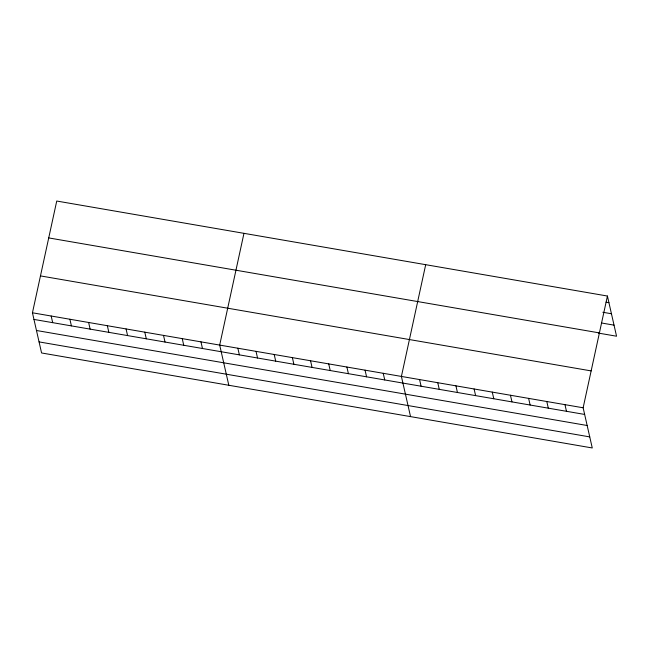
<?xml version="1.0" encoding="UTF-8"?>
<svg xmlns="http://www.w3.org/2000/svg" width="649" height="649" viewBox="0 0 649 649"><rect width="100%" height="100%" fill="white"/><g stroke="black" fill="none" stroke-linecap="round" stroke-linejoin="round"><path stroke-width="0.97" d="M607.423 296.033L583.135 407.783L592.261 447.964L41.577 352.967L32.45 312.786L56.739 201.036L607.423 296.033L616.55 336.214L598.378 333.083M243.967 233.332L219.687 345.081L228.813 385.263M425.695 264.687L401.406 376.436L410.541 416.617M606.061 302.191L608.932 302.685M602.84 312.266L611.447 313.751M601.599 323.007L614.035 325.149M48.724 237.915L599.408 332.913M40.465 275.906L591.15 370.904M32.45 312.786L583.135 407.783M33.959 319.43L584.644 414.435M36.474 330.495L587.158 425.501M39.062 341.901L589.754 436.899M564.963 404.651L566.472 411.296M546.791 401.512L548.3 408.164M528.619 398.381L530.128 405.025M510.447 395.241L511.956 401.893M492.275 392.11L493.784 398.754M474.103 388.97L475.612 395.622M455.931 385.839L457.44 392.491M437.759 382.707L439.268 389.351M419.579 379.568L421.096 386.22M383.234 373.297L384.743 379.949M365.062 370.165L366.571 376.809M346.891 367.026L348.399 373.678M328.719 363.894L330.227 370.538M310.547 360.755L312.055 367.407M292.375 357.623L293.883 364.276M274.202 354.492L275.711 361.136M256.031 351.352L257.539 358.005M237.858 348.221L239.367 354.865M200.963 341.853L202.472 348.505M182.239 338.624L183.748 345.276M163.516 335.395L165.024 342.039M144.792 332.166L146.301 338.81M126.068 328.938L127.577 335.582M107.345 325.701L108.854 332.353M88.621 322.472L90.13 329.124M69.897 319.243L71.406 325.895M51.174 316.014L52.683 322.658"/></g></svg>
